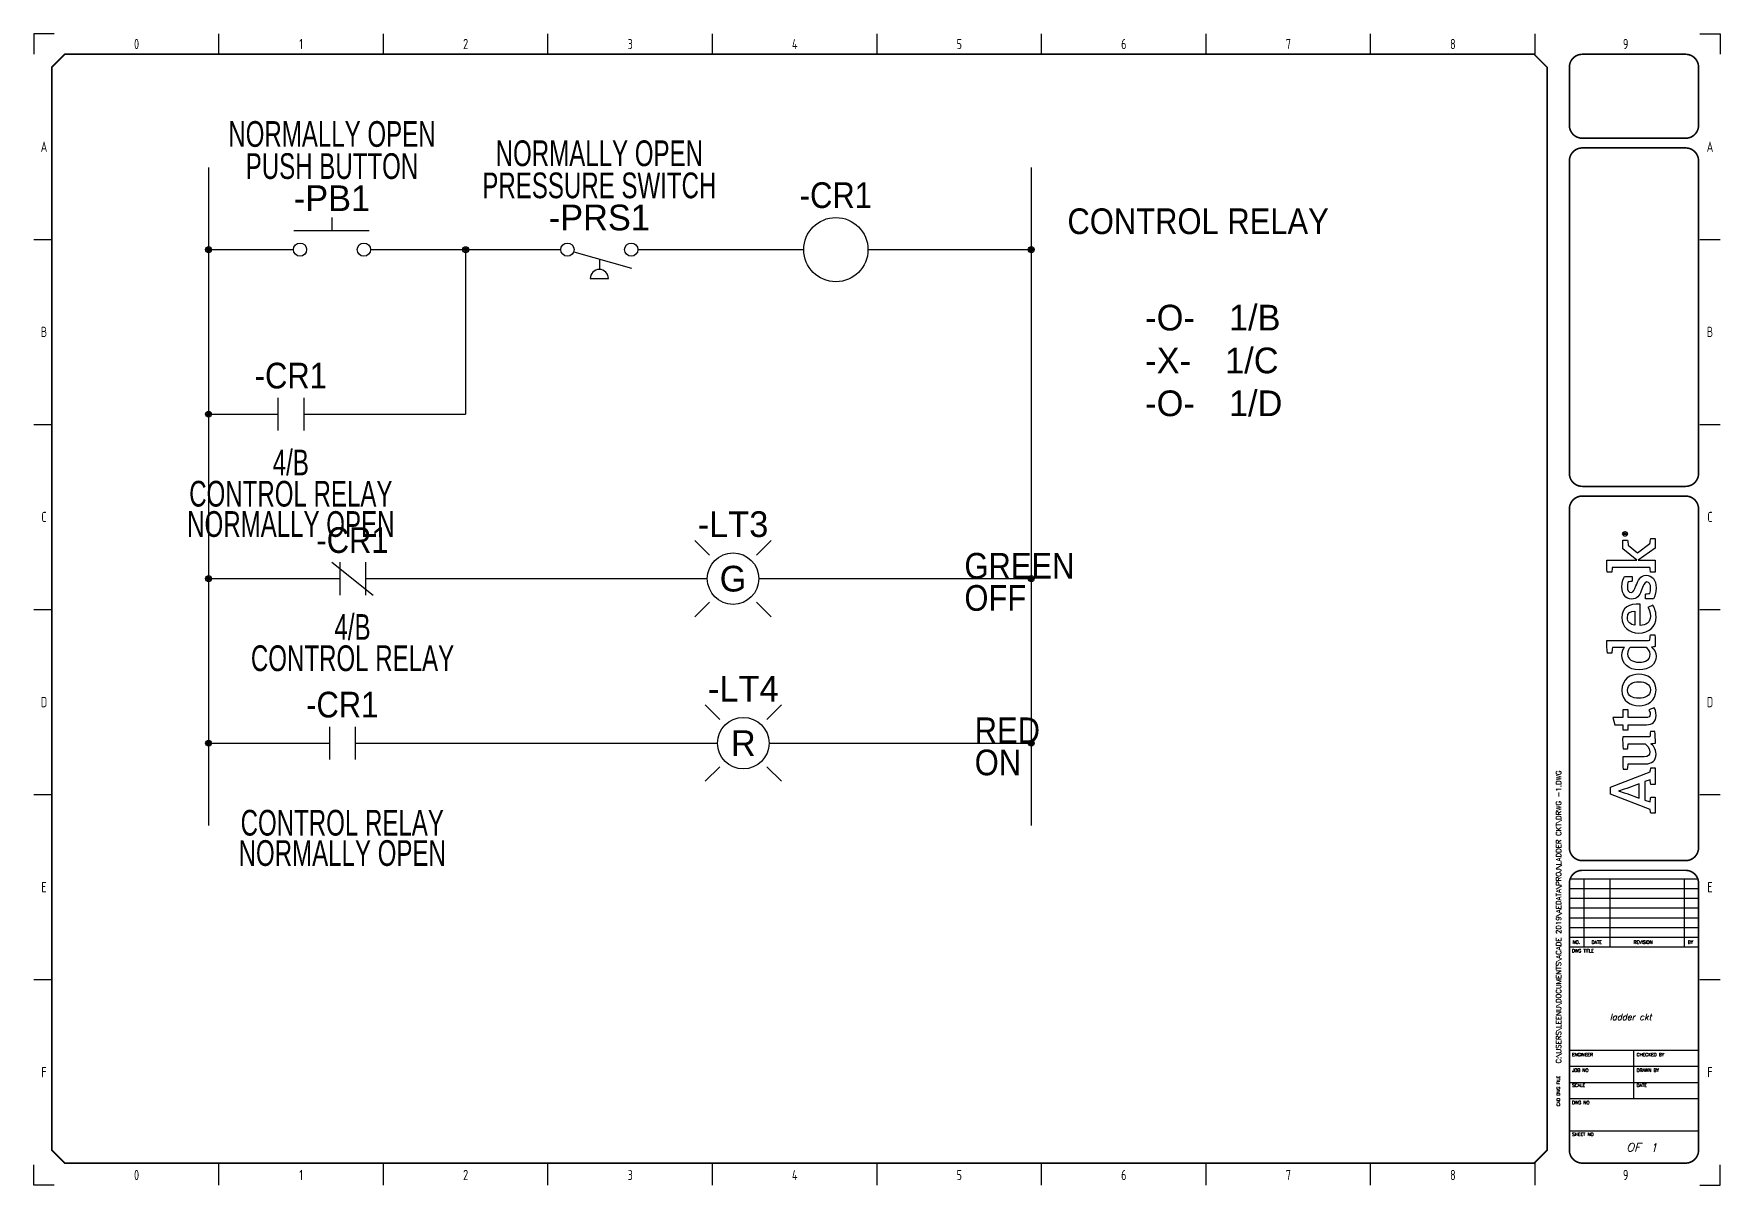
# Model space of a CAD drawing. Extents: x 5 to 415, y 5 to 285.
import ezdxf
from ezdxf.enums import TextEntityAlignment as Align

# ---------------------------------------------------------------- set-up
doc = ezdxf.new("R2010")
doc.units = 0
doc.header["$LTSCALE"] = 10
for name, color, linetype in [('DESC', 7, 'Continuous'), ('DESCCHILD', 7, 'Continuous'), ('LAYER_1', 160, 'Continuous'), ('MISC', 4, 'Continuous'), ('SYMS', 7, 'Continuous'), ('TAGS', 4, 'Continuous'), ('TITLE', 7, 'Continuous'), ('Title blocks', 7, 'Continuous'), ('WIRES', 7, 'Continuous'), ('XREF', 7, 'Continuous'), ('XREFCHILD', 134, 'Continuous')]:
    doc.layers.add(name, color=color, linetype=linetype)
doc.styles.add('ISO8', font='ISO8.shx', dxfattribs={"width": 0.8})
doc.styles.add('ITALIC', font='ITALIC')
doc.styles.add('SIMPLEX', font='simplex')
doc.styles.add('WD', font='txt')

# ---------------------------------------------------------------- blocks, each defined once
blk = doc.blocks.new('AI9-BLK2')
at = {"layer": 'LAYER_1', "color": 7}
blk.add_circle((0, 0), 2.03, dxfattribs=at)
blk.add_open_spline([(1.7, 0), (1.7, -1), (1, -1.8), (0, -1.8), (-1, -1.8), (-1.7, -1), (-1.7, 0), (-1.7, 1), (-1, 1.8), (0, 1.8), (1, 1.8), (1.7, 1), (1.7, 0)], degree=3, knots=[0, 0, 0, 0, 1, 1, 1, 2, 2, 2, 3, 3, 3, 4, 4, 4, 4], dxfattribs=at)
blk = doc.blocks.new('AI9-BLK1')
at = {"layer": 'LAYER_1', "color": 7}
for points, knots in [([(0.7, -1.1), (0.7, -1.1), (0.2, -0.4), (0.2, -0.4), (0.1, -0.2), (0, -0.2), (-0.1, -0.1), (0.3, 0), (0.5, 0.2), (0.5, 0.5), (0.5, 0.8), (0.3, 1.1), (-0.2, 1.1), (-0.2, 1.1), (-0.8, 1.1), (-0.8, 1.1), (-0.8, 1.1), (-0.8, -1.1), (-0.8, -1.1), (-0.8, -1.1), (-0.5, -1.1), (-0.5, -1.1), (-0.5, -1.1), (-0.5, -0.1), (-0.5, -0.1), (-0.4, -0.1), (-0.3, -0.2), (-0.2, -0.3), (-0.2, -0.3), (0.3, -1.1), (0.3, -1.1), (0.3, -1.1), (0.7, -1.1), (0.7, -1.1)], [0, 0, 0, 0, 1, 1, 1, 2, 2, 2, 3, 3, 3, 4, 4, 4, 5, 5, 5, 6, 6, 6, 7, 7, 7, 8, 8, 8, 9, 9, 9, 10, 10, 10, 11, 11, 11, 11]), ([(0.2, 0.5), (0.2, 0.2), (-0.1, 0.1), (-0.3, 0.1), (-0.3, 0.1), (-0.5, 0.1), (-0.5, 0.1), (-0.5, 0.1), (-0.5, 0.8), (-0.5, 0.8), (-0.5, 0.8), (-0.2, 0.8), (-0.2, 0.8), (0.1, 0.8), (0.2, 0.7), (0.2, 0.5)], [0, 0, 0, 0, 1, 1, 1, 2, 2, 2, 3, 3, 3, 4, 4, 4, 5, 5, 5, 5])]:
    blk.add_open_spline(points, degree=3, knots=knots, dxfattribs=at)
blk = doc.blocks.new('LOGO')
for points, knots in [([(35.2, 4.3), (35.2, 4.3), (22.1, 38.1), (22.1, 38.1), (22.1, 38.1), (16.1, 38.1), (16.1, 38.1), (16.1, 38.1), (3.2, 4.3), (3.2, 4.3), (2.2, 4.2), (0.9, 4), (0, 3.7), (0, 3.7), (0, 0), (0, 0), (0, 0), (13.7, 0), (13.7, 0), (13.7, 0), (13.7, 3.7), (13.7, 3.7), (12.4, 4), (10.9, 4.3), (9.5, 4.4), (9.5, 4.4), (11.1, 8.8), (11.1, 8.8), (11.1, 8.8), (26.8, 8.8), (26.8, 8.8), (26.8, 8.8), (28.4, 4.3), (28.4, 4.3), (27, 4.2), (25.8, 4), (24.5, 3.7), (24.5, 3.7), (24.5, 0), (24.5, 0), (24.5, 0), (38.7, 0), (38.7, 0), (38.7, 0), (38.7, 3.7), (38.7, 3.7), (37.9, 3.9), (36, 4.3), (35.2, 4.3)], [0, 0, 0, 0, 1, 1, 1, 2, 2, 2, 3, 3, 3, 4, 4, 4, 5, 5, 5, 6, 6, 6, 7, 7, 7, 8, 8, 8, 9, 9, 9, 10, 10, 10, 11, 11, 11, 12, 12, 12, 13, 13, 13, 14, 14, 14, 15, 15, 15, 16, 16, 16, 16]), ([(12.8, 13.8), (12.8, 13.8), (16.6, 24.3), (16.6, 24.3), (17.8, 27.5), (18.2, 28.8), (18.8, 30.9), (18.8, 30.9), (18.9, 30.9), (18.9, 30.9), (19.6, 28.9), (20, 27.5), (21.1, 24.3), (21.1, 24.3), (24.9, 13.8), (24.9, 13.8), (24.9, 13.8), (12.8, 13.8), (12.8, 13.8)], [0, 0, 0, 0, 1, 1, 1, 2, 2, 2, 3, 3, 3, 4, 4, 4, 5, 5, 5, 6, 6, 6, 6]), ([(70.8, 23.1), (70.8, 23.1), (70.8, 27.7), (70.8, 27.7), (70.8, 27.7), (75.3, 27.7), (75.3, 27.7), (75.3, 27.7), (75.3, 34.3), (75.3, 34.3), (75.3, 34.3), (81.3, 36.2), (81.3, 36.2), (81.3, 36.2), (81.3, 27.7), (81.3, 27.7), (81.3, 27.7), (88, 27.7), (88, 27.7), (88, 27.7), (88, 23.1), (88, 23.1), (88, 23.1), (81.3, 23.1), (81.3, 23.1), (81.3, 23.1), (81.3, 8.4), (81.3, 8.4), (81.3, 5.6), (82.1, 4.3), (84.3, 4.3), (86, 4.3), (87.5, 5.1), (88, 5.5), (88, 5.5), (89.7, 0.9), (89.7, 0.9), (88.7, 0.3), (86.5, -0.7), (83.2, -0.7), (77.6, -0.7), (75.3, 2.4), (75.3, 7.4), (75.3, 7.4), (75.3, 23.1), (75.3, 23.1), (75.3, 23.1), (70.8, 23.1), (70.8, 23.1)], [0, 0, 0, 0, 1, 1, 1, 2, 2, 2, 3, 3, 3, 4, 4, 4, 5, 5, 5, 6, 6, 6, 7, 7, 7, 8, 8, 8, 9, 9, 9, 10, 10, 10, 11, 11, 11, 12, 12, 12, 13, 13, 13, 14, 14, 14, 15, 15, 15, 16, 16, 16, 16]), ([(147.1, 4.7), (147.1, 5.4), (147, 6.1), (147, 6.9), (147, 6.9), (147, 41.1), (147, 41.1), (143.4, 41.2), (139.3, 41), (136.1, 40.7), (136.1, 40.7), (136.1, 37), (136.1, 37), (137.7, 36.8), (139.6, 36.6), (141, 36.4), (141, 36.4), (141, 36.4), (141, 36.4), (141, 36.4), (141, 26.2), (141, 26.2), (140, 27.1), (138, 28.4), (134.3, 28.4), (127.3, 28.4), (122, 22.6), (122, 13.8), (122, 4.5), (126.6, -0.7), (133.4, -0.7), (137.1, -0.7), (139.6, 1.1), (141.3, 3.1), (141.3, 2.1), (141.6, 0.6), (141.8, 0), (145.2, -0.2), (148.7, 0.1), (151.7, 0.4), (151.7, 0.4), (151.7, 4.1), (151.7, 4.1), (150.2, 4.2), (148.4, 4.5), (147.1, 4.7)], [0, 0, 0, 0, 1, 1, 1, 2, 2, 2, 3, 3, 3, 4, 4, 4, 5, 5, 5, 6, 6, 6, 7, 7, 7, 8, 8, 8, 9, 9, 9, 10, 10, 10, 11, 11, 11, 12, 12, 12, 13, 13, 13, 14, 14, 14, 15, 15, 15, 15]), ([(229.4, 4.6), (229.4, 4.6), (221.5, 15.2), (221.5, 15.2), (221.5, 15.2), (228, 23), (228, 23), (229.4, 23.1), (231.3, 23.3), (232.4, 23.6), (232.4, 23.6), (232.4, 27.7), (232.4, 27.7), (232.4, 27.7), (225, 27.7), (225, 27.7), (225, 27.7), (215.2, 15.6), (215.2, 15.6), (215.2, 15.6), (215.2, 41.2), (215.2, 41.2), (211.8, 41.3), (208.2, 41.2), (205.1, 40.9), (205.1, 40.9), (205.1, 36.9), (205.1, 36.9), (206.5, 36.8), (208, 36.6), (209.1, 36.5), (209.1, 36.5), (209.1, 4.5), (209.1, 4.5), (207.8, 4.4), (206.3, 4.2), (205.1, 4), (205.1, 4), (205.1, 0), (205.1, 0), (205.1, 0), (215.2, 0), (215.2, 0), (215.2, 0), (215.2, 14.5), (215.2, 14.5), (215.2, 14.5), (225.6, 0), (225.6, 0), (225.6, 0), (233.7, 0), (233.7, 0), (233.7, 0), (233.7, 3.8), (233.7, 3.8), (232.2, 4.2), (230.6, 4.4), (229.4, 4.6)], [0, 0, 0, 0, 1, 1, 1, 2, 2, 2, 3, 3, 3, 4, 4, 4, 5, 5, 5, 6, 6, 6, 7, 7, 7, 8, 8, 8, 9, 9, 9, 10, 10, 10, 11, 11, 11, 12, 12, 12, 13, 13, 13, 14, 14, 14, 15, 15, 15, 16, 16, 16, 17, 17, 17, 18, 18, 18, 19, 19, 19, 19]), ([(59.7, -0.1), (59.5, 0.6), (59.2, 2.6), (59.1, 3.8), (57.8, 2), (54.9, -0.7), (50.2, -0.7), (44.2, -0.7), (42, 3.1), (42, 8.1), (42, 8.1), (42, 22.9), (42, 22.9), (40.6, 23.2), (38.8, 23.4), (37.3, 23.5), (37.3, 23.5), (37.3, 27.3), (37.3, 27.3), (40.3, 27.6), (44.4, 27.8), (48, 27.6), (48, 27.6), (48, 9.3), (48, 9.3), (48, 6.2), (49.1, 4.5), (52.3, 4.5), (55.8, 4.5), (58.4, 7.9), (59, 8.6), (59, 8.6), (59, 23), (59, 23), (57.8, 23.2), (56, 23.4), (54.6, 23.5), (54.6, 23.5), (54.6, 27.3), (54.6, 27.3), (57.6, 27.7), (61.5, 27.8), (65, 27.7), (65, 27.7), (65, 4.6), (65, 4.6), (66.3, 4.4), (68.1, 4.2), (69.6, 4.1), (69.6, 4.1), (69.6, 0.3), (69.6, 0.3), (66.7, 0), (63, -0.2), (59.7, -0.1)], [0, 0, 0, 0, 1, 1, 1, 2, 2, 2, 3, 3, 3, 4, 4, 4, 5, 5, 5, 6, 6, 6, 7, 7, 7, 8, 8, 8, 9, 9, 9, 10, 10, 10, 11, 11, 11, 12, 12, 12, 13, 13, 13, 14, 14, 14, 15, 15, 15, 16, 16, 16, 17, 17, 17, 18, 18, 18, 18]), ([(104.8, -0.7), (95.2, -0.7), (91.4, 7), (91.4, 13.8), (91.4, 20.6), (95.1, 28.4), (104.6, 28.4), (114.1, 28.4), (118.3, 20.8), (118.3, 14), (118.3, 7.2), (114.2, -0.7), (104.8, -0.7)], [0, 0, 0, 0, 1, 1, 1, 2, 2, 2, 3, 3, 3, 4, 4, 4, 4]), ([(104.5, 23.6), (99.6, 23.6), (97.8, 19.5), (97.8, 14), (97.8, 8.5), (99.9, 4.1), (104.8, 4.1), (109.8, 4.1), (111.8, 8.2), (111.8, 13.8), (111.8, 19.3), (109.5, 23.6), (104.5, 23.6)], [0, 0, 0, 0, 1, 1, 1, 2, 2, 2, 3, 3, 3, 4, 4, 4, 4]), ([(141, 7.6), (140.3, 6.7), (138.2, 4.3), (135, 4.3), (130.5, 4.3), (128.5, 8.1), (128.5, 13.8), (128.5, 19.6), (130.9, 23.5), (135.4, 23.5), (138.3, 23.5), (139.9, 22.3), (141, 21.3), (141, 21.3), (141, 7.6), (141, 7.6)], [0, 0, 0, 0, 1, 1, 1, 2, 2, 2, 3, 3, 3, 4, 4, 4, 5, 5, 5, 5]), ([(167.6, 4.1), (171.4, 4.1), (173.8, 5.5), (175, 6.2), (175, 6.2), (177.1, 2.1), (177.1, 2.1), (175.5, 1.1), (172.6, -0.7), (167.2, -0.7), (158.2, -0.7), (153.3, 5.5), (153.3, 14), (153.3, 22.5), (158.9, 28.4), (166.4, 28.4), (174.6, 28.4), (178.7, 22.5), (177.9, 12.9), (177.9, 12.9), (159.8, 12.9), (159.8, 12.9), (160, 7.9), (162.3, 4.1), (167.6, 4.1)], [0, 0, 0, 0, 1, 1, 1, 2, 2, 2, 3, 3, 3, 4, 4, 4, 5, 5, 5, 6, 6, 6, 7, 7, 7, 8, 8, 8, 8]), ([(172, 17.3), (171.9, 20.8), (170.4, 23.7), (166.3, 23.7), (162.6, 23.7), (160.6, 21.2), (159.9, 17.3), (159.9, 17.3), (172, 17.3), (172, 17.3)], [0, 0, 0, 0, 1, 1, 1, 2, 2, 2, 3, 3, 3, 3]), ([(193.3, 16.4), (190.2, 17.6), (187.8, 18.3), (187.8, 20.5), (187.8, 22.6), (189.9, 23.7), (192.6, 23.7), (194.1, 23.7), (195.6, 23.5), (196.8, 23.1), (196.9, 21.9), (197.1, 20.1), (197.3, 19.6), (197.3, 19.6), (201.3, 19.6), (201.3, 19.6), (201.3, 19.6), (201.3, 26.1), (201.3, 26.1), (200.2, 26.8), (197.1, 28.4), (192.4, 28.4), (186.5, 28.4), (182.2, 25), (182.2, 20.1), (182.2, 15.7), (184.9, 13.4), (189.1, 11.9), (193.4, 10.4), (196.7, 9.3), (196.7, 7.2), (196.7, 5.1), (195, 3.9), (191.4, 3.9), (189.9, 3.9), (188.1, 4.1), (187, 4.6), (186.9, 5.9), (186.6, 7.8), (186.3, 8.4), (186.3, 8.4), (182.3, 8.4), (182.3, 8.4), (182.3, 8.4), (182.3, 1.6), (182.3, 1.6), (182.3, 1.6), (182.3, 1.6), (182.3, 1.6), (184.1, 0.5), (187.5, -0.8), (191.8, -0.8), (198.3, -0.8), (202.4, 2.6), (202.4, 7.8), (202.4, 12.5), (197.8, 14.6), (193.3, 16.4)], [0, 0, 0, 0, 1, 1, 1, 2, 2, 2, 3, 3, 3, 4, 4, 4, 5, 5, 5, 6, 6, 6, 7, 7, 7, 8, 8, 8, 9, 9, 9, 10, 10, 10, 11, 11, 11, 12, 12, 12, 13, 13, 13, 14, 14, 14, 15, 15, 15, 16, 16, 16, 17, 17, 17, 18, 18, 18, 19, 19, 19, 19])]:
    blk.add_open_spline(points, degree=3, knots=knots)
for name, p in [('AI9-BLK2', (237.6, 25.7)), ('AI9-BLK1', (237.8, 25.7))]:
    blk.add_blockref(name, p)
blk = doc.blocks.new('Title_blocks_A3')
at = {"layer": 'TITLE'}
for p, q in [((372.89, 276.86), (372.89, 259.33)), ((378.32, 79.49), (409.72, 79.49)), ((381.85, 79.49), (381.85, 63)), ((388.13, 79.49), (388.13, 63)), ((406.19, 79.49), (406.19, 63)), ((378.32, 77.13), (409.72, 77.13)), ((378.32, 74.78), (409.72, 74.78)), ((378.32, 72.42), (409.72, 72.42)), ((378.32, 70.06), (409.72, 70.06)), ((378.32, 67.71), (409.72, 67.71)), ((378.32, 65.35), (409.72, 65.35)), ((378.32, 63), (409.72, 63)), ((372.89, 13.53), (372.89, 37.81)), ((378.32, 37.87), (409.72, 37.87)), ((394.02, 26.1), (394.02, 37.87)), ((378.32, 33.95), (409.72, 33.95)), ((378.32, 30.02), (409.72, 30.02)), ((378.32, 26.1), (409.72, 26.1)), ((378.32, 18.24), (409.72, 18.24))]:
    blk.add_line(p, q, dxfattribs=at)
at = {"layer": 'TITLE', "const_width": 0.392}
blk.add_lwpolyline([(372.89, 13.53), (372.89, 276.86), (369.75, 280), (12.53, 280), (9.39, 276.86), (9.39, 13.53), (12.53, 10.39), (369.75, 10.39)], close=True, dxfattribs=at)
for points in [[(381.46, 280, 0.414214), (378.32, 276.86, 0.414214)], [(409.72, 276.86, 0.414214), (406.58, 280, 0.414214)], [(378.32, 262.73, 0.414214), (381.46, 259.59, 0.414214)], [(406.58, 259.59, 0.414214), (409.72, 262.73, 0.414214)], [(381.46, 257.23, 0.414214), (378.32, 254.09, 0.414214)], [(409.72, 254.09, 0.414214), (406.58, 257.23, 0.414214)], [(378.32, 178.08, 0.414214), (381.46, 174.94, 0.414214)], [(406.58, 174.94, 0.414214), (409.72, 178.08, 0.414214)], [(381.46, 172.58, 0.414214), (378.32, 169.44, 0.414214)], [(409.72, 169.44, 0.414214), (406.58, 172.58, 0.414214)], [(378.32, 87.08, 0.414214), (381.46, 83.94, 0.414214)], [(406.58, 83.94, 0.414214), (409.72, 87.08, 0.414214)], [(381.46, 81.58, 0.414214), (378.32, 78.44, 0.414214)], [(409.72, 78.44, 0.414214), (406.58, 81.58, 0.414214)], [(378.32, 13.53, 0.414214), (381.46, 10.39, 0.414214)], [(406.58, 10.39, 0.414214), (409.72, 13.53, 0.414214)]]:
    blk.add_lwpolyline(points, format="xyb", dxfattribs=at)
for points in [[(406.58, 280), (381.46, 280)], [(378.32, 276.86), (378.32, 262.73)], [(409.72, 276.86), (409.72, 262.73)], [(406.58, 259.59), (381.46, 259.59)], [(378.32, 254.09), (378.32, 178.08)], [(406.58, 257.23), (381.46, 257.23)], [(409.72, 254.09), (409.72, 178.08)], [(381.46, 174.94), (406.58, 174.94)], [(381.46, 172.58), (406.58, 172.58)], [(381.46, 83.94), (406.58, 83.94)], [(378.32, 78.44), (378.32, 13.53)], [(381.46, 81.58), (406.58, 81.58)], [(409.72, 78.44), (409.72, 13.53)], [(381.46, 10.39), (406.58, 10.39)]]:
    blk.add_lwpolyline(points, dxfattribs=at)
at = {"layer": 'TITLE', "color": 7, "const_width": 0.392}
for points in [[(378.32, 169.44), (378.32, 87.08)], [(409.72, 169.44), (409.72, 87.08)]]:
    blk.add_lwpolyline(points, dxfattribs=at)
at = {"layer": 'Title blocks', "color": 7}
for p, q in [((50, 280), (50, 285)), ((90, 280), (90, 285)), ((130, 280), (130, 285)), ((170, 280), (170, 285)), ((250, 280), (250, 285)), ((290, 280), (290, 285)), ((330, 280), (330, 285)), ((370, 280), (370, 285)), ((5, 235), (9.39, 235)), ((410, 235), (415, 235)), ((5, 190), (9.39, 190)), ((410, 190), (415, 190)), ((5, 100), (9.39, 100)), ((410, 100), (415, 100)), ((5, 55), (9.39, 55)), ((410, 55), (415, 55)), ((50, 5), (50, 10.39)), ((90, 5), (90, 10.39)), ((130, 5), (130, 10.39)), ((170, 5), (170, 10.39)), ((250, 5), (250, 10.39)), ((290, 5), (290, 10.39)), ((330, 5), (330, 10.39)), ((370, 5), (370, 10.64))]:
    blk.add_line(p, q, dxfattribs=at)
at = {"layer": 'Title blocks', "color": 2}
for p, q in [((210, 280), (210, 285)), ((5, 145), (9.39, 145)), ((410, 145), (415, 145)), ((210, 5), (210, 10.39))]:
    blk.add_line(p, q, dxfattribs=at)
at = {"layer": 'Title blocks'}
for points in [[(10, 285), (5, 285), (5, 280)], [(410, 285), (415, 285), (415, 280)], [(10, 5), (5, 5), (5, 10)], [(410, 5), (415, 5), (415, 10)]]:
    blk.add_lwpolyline(points, dxfattribs=at)
at = {"xscale": 0.2857500000000073, "yscale": 0.2857500000000073, "zscale": 0.2857500000000073, "rotation": 90}
blk.add_blockref('LOGO', (399.19, 95.48), dxfattribs=at)
at = {"layer": 'TITLE', "color": 1, "style": 'SIMPLEX'}
for s, p in [('DWG TITLE', (378.97, 61.62)), ('ENGINEER', (378.97, 36.37)), ('CHECKED BY', (394.67, 36.37)), ('JOB NO', (378.97, 32.57)), ('DRAWN BY', (394.67, 32.57)), ('SCALE', (378.97, 28.91)), ('DATE', (394.67, 28.91)), ('DWG NO', (378.97, 24.72)), ('SHEET NO', (378.97, 17))]:
    blk.add_text(s, height=0.785, dxfattribs=at).set_placement(p)
at = {"layer": 'TITLE', "color": 1}
for s, height, style, p in [('NO.', 0.785, 'SIMPLEX', (380.02, 64.11)), ('DATE', 0.785, 'SIMPLEX', (384.99, 64.11)), ('REVISION', 0.785, 'SIMPLEX', (396.24, 64.11)), ('BY', 0.785, 'SIMPLEX', (407.76, 64.11)), ('OF', 2, 'ITALIC', (393.89, 14.25))]:
    blk.add_text(s, height=height, dxfattribs=dict(at, style=style)).set_placement(p, align=Align.MIDDLE)
at = {"layer": 'TITLE', "color": 1, "style": 'SIMPLEX'}
blk.add_text('CAD DWG FILE', height=0.7852, rotation=90, dxfattribs=at).set_placement((376.02, 24.2))
at = {"layer": 'TITLE', "color": 1, "style": 'ITALIC'}
for tag, height, p in [('TITLE#1', 1.5, (393.23, 52.79)), ('TITLE#2', 1.5, (393.23, 50.25)), ('TITLE#3', 1.5, (393.23, 47.71)), ('TITLE#4', 1.5, (393.23, 45.16)), ('DWG#', 2, (393.23, 20.38))]:
    blk.add_attdef(tag, text='', height=height, dxfattribs=at).set_placement(p, align=Align.CENTER)
at = {"layer": 'TITLE', "color": 1, "style": 'SIMPLEX'}
blk.add_attdef('CAD#', (376.32, 34.6), '', height=1.25, rotation=90, dxfattribs=at)
at = {"layer": 'TITLE', "color": 1}
for tag, p, height, style in [('ENGINEER', (381.68, 34.6), 1.25, 'ITALIC'), ('CHKDBY', (396.6, 34.6), 1.25, 'ITALIC'), ('JOB#', (384.53, 30.65), 1.25, 'SIMPLEX'), ('DRAWNBY', (397.48, 30.65), 1.25, 'ITALIC'), ('SCALE', (383.14, 26.88), 1.25, 'SIMPLEX'), ('DATE', (396.4, 26.88), 1.25, 'SIMPLEX'), ('SHTS', (397.95, 13.15), 2, 'ITALIC')]:
    blk.add_attdef(tag, p, '', height=height, dxfattribs=dict(at, style=style))
at = {"layer": 'TITLE', "color": 1, "style": 'ITALIC'}
blk.add_attdef('SH#', text='', height=2, dxfattribs=at).set_placement((389.77, 13.15), align=Align.RIGHT)
at = {"layer": 'TITLE', "color": 7, "flags": 9}
blk.add_attdef('WD_TB', (381.46, 10.39), '', height=1.57, dxfattribs=at)
at = {"layer": 'Title blocks', "style": 'ISO8', "width": 0.8}
for s, p in [('0', (30, 282.5)), ('1', (70, 282.5)), ('2', (110, 282.5)), ('3', (150, 282.5)), ('4', (190, 282.5)), ('5', (230, 282.5)), ('6', (270, 282.5)), ('7', (310, 282.5)), ('8', (350, 282.5)), ('9', (392, 282.5)), ('A', (7.5, 257.5)), ('A', (412.5, 257.5)), ('B', (7.5, 212.5)), ('B', (412.5, 212.5)), ('C', (7.5, 167.5)), ('C', (412.5, 167.5)), ('D', (7.5, 122.5)), ('D', (412.5, 122.5)), ('E', (7.5, 77.5)), ('E', (412.5, 77.5)), ('F', (7.5, 32.5)), ('F', (412.5, 32.5)), ('0', (30, 7.5)), ('1', (70, 7.5)), ('2', (110, 7.5)), ('3', (150, 7.5)), ('4', (190, 7.5)), ('5', (230, 7.5)), ('6', (270, 7.5)), ('7', (310, 7.5)), ('8', (350, 7.5)), ('9', (392, 7.5))]:
    blk.add_text(s, height=2.5, dxfattribs=at).set_placement(p, align=Align.MIDDLE)
blk = doc.blocks.new('WDDOT')
for radius in [0.72, 0.449, 0.223]:
    blk.add_circle((0, 0), radius)
blk = doc.blocks.new('HPB11')
for p, q in [((-0.1849, 0.0938), (0.1801, 0.0938)), ((0, 0.1562), (0, 0.0938))]:
    blk.add_line(p, q)
for centre in [(-0.1553, 0), (0.1553, 0)]:
    blk.add_circle(centre, 0.0322)
at = {"style": 'WD', "width": 0.7}
for tag, p in [('INST', (0, 0.8258)), ('LOC', (0, 0.6562)), ('DESC1', (0, 0.5)), ('DESC2', (0, 0.3438)), ('XREF', (0, -0.2188))]:
    blk.add_attdef(tag, text='', height=0.125, dxfattribs=at).set_placement(p, align=Align.CENTER)
at = {"style": 'WD'}
blk.add_attdef('TAG1', text='', height=0.125, dxfattribs=at).set_placement((0, 0.1875), align=Align.CENTER)
for tag, p in [('X2LINK', (0, 0.2188)), ('X8LINK', (0, 0))]:
    blk.add_attdef(tag, p, '', height=0.01, dxfattribs=at)
for tag, p, height, flags in [('CONTACT', (0.2047, 0.1357), 0.01, 1), ('FAMILY', (0.2047, 0.1523), 0.01, 9), ('X4TERM01', (-0.1875, 0), 0.0125, 1), ('X1TERM02', (0.1875, 0), 0.0125, 1)]:
    blk.add_attdef(tag, p, '', height=height, dxfattribs=dict(at, flags=flags))
at = {"linetype": 'Continuous', "style": 'WD', "flags": 9}
for tag, p in [('MFG', (0.2278, 0.0887)), ('CAT', (0.2297, 0.1082)), ('ASSYCODE', (0.23, 0.0714))]:
    blk.add_attdef(tag, text='', height=0.01, dxfattribs=at).set_placement(p, align=Align.CENTER)
at = {"linetype": 'Continuous', "style": 'WD', "flags": 8}
blk.add_attdef('TERM01', text='', height=0.125, dxfattribs=at).set_placement((-0.25, -0.0314), align=Align.TOP_RIGHT)
blk.add_attdef('TERM02', text='', height=0.125, dxfattribs=at).set_placement((0.25, -0.0314), align=Align.TOP_LEFT)
blk = doc.blocks.new('HPS11')
at = {"linetype": 'Continuous'}
blk.add_line((-0.1248, -0.0103), (0.157, -0.0908), dxfattribs=at)
for p, q in [((0, -0.046), (0, -0.0956)), ((-0.0442, -0.1406), (0.0442, -0.1406))]:
    blk.add_line(p, q)
for centre in [(-0.1553, 0), (0.1553, 0)]:
    blk.add_circle(centre, 0.0322)
blk.add_arc((0, -0.1406), 0.0442, 0, 180)
at = {"style": 'WD', "width": 0.7}
for tag, p in [('INST', (0, 0.7321)), ('LOC', (0, 0.5625)), ('DESC1', (0, 0.4062)), ('DESC2', (0, 0.25)), ('XREF', (0, -0.3163))]:
    blk.add_attdef(tag, text='', height=0.125, dxfattribs=at).set_placement(p, align=Align.CENTER)
at = {"style": 'WD'}
blk.add_attdef('TAG1', text='', height=0.125, dxfattribs=at).set_placement((0, 0.0938), align=Align.CENTER)
for tag, p, height, flags in [('X4TERM01', (-0.1875, 0), 0.0125, 1), ('CONTACT', (0.0376, 0.0204), 0.01, 1), ('FAMILY', (0.0376, 0.0371), 0.01, 9), ('X1TERM02', (0.1875, 0), 0.0125, 1)]:
    blk.add_attdef(tag, p, '', height=height, dxfattribs=dict(at, flags=flags))
for tag, p in [('X2LINK', (0, 0.0312)), ('X8LINK', (0, -0.1719))]:
    blk.add_attdef(tag, p, '', height=0.01, dxfattribs=at)
at = {"linetype": 'Continuous', "style": 'WD', "flags": 9}
for tag, p in [('CAT', (0.0626, -0.0071)), ('ASSYCODE', (0.0625, -0.0469)), ('MFG', (0.0626, -0.0266))]:
    blk.add_attdef(tag, text='', height=0.01, dxfattribs=at).set_placement(p, align=Align.CENTER)
at = {"linetype": 'Continuous', "style": 'WD', "flags": 8}
blk.add_attdef('TERM01', text='', height=0.125, dxfattribs=at).set_placement((-0.25, -0.0314), align=Align.TOP_RIGHT)
blk.add_attdef('TERM02', text='', height=0.125, dxfattribs=at).set_placement((0.25, -0.0314), align=Align.TOP_LEFT)
at = {"style": 'WD', "width": 0.7}
for tag, p in [('RATING1', (0.2578, -0.3037)), ('WDTAGALT', (0.2578, -0.46))]:
    blk.add_attdef(tag, p, '', height=0.125, dxfattribs=at)
blk = doc.blocks.new('HCR1')
blk.add_circle((0, 0), 0.1562)
at = {"style": 'WD'}
for tag, width, p in [('INST', 0.7, (0.0055, 0.5282)), ('LOC', 0.7, (0.0055, 0.3586)), ('TAG1', 0.9, (0, 0.2024))]:
    blk.add_attdef(tag, text='', height=0.125, dxfattribs=dict(at, width=width)).set_placement(p, align=Align.CENTER)
at = {"style": 'WD', "flags": 9}
blk.add_attdef('FAMILY', text='', height=0.01, dxfattribs=at).set_placement((-0.0053, 0.1698), align=Align.CENTER)
at = {"linetype": 'Continuous', "style": 'WD', "flags": 1}
for tag, p in [('CAT', (0, 0.1593)), ('MFG', (0, 0.1404))]:
    blk.add_attdef(tag, text='', height=0.01, dxfattribs=at).set_placement(p, align=Align.MIDDLE)
at = {"style": 'WD'}
for tag, p, width in [('DESC1', (1.126, 0.0757), 0.9), ('DESC2', (1.126, -0.0806), 0.9), ('DESC3', (1.126, -0.2368), 0.9), ('XREFNO', (1.3591, -0.3931), 0.8), ('XREFNC', (1.3591, -0.5493), 0.8)]:
    blk.add_attdef(tag, p, '', height=0.125, dxfattribs=dict(at, width=width))
at = {"linetype": 'Continuous', "style": 'WD', "flags": 9}
blk.add_attdef('ASSYCODE', text='', height=0.01, dxfattribs=at).set_placement((0, 0.125), align=Align.CENTER)
at = {"style": 'WD', "flags": 1}
for tag, p in [('X4TERM01', (-0.1562, 0)), ('X1TERM02', (0.1562, 0))]:
    blk.add_attdef(tag, p, '', height=0.0125, dxfattribs=at)
at = {"linetype": 'Continuous', "style": 'WD'}
blk.add_attdef('TERM01', text='', height=0.125, dxfattribs=at).set_placement((-0.2, -0.0662), align=Align.TOP_RIGHT)
blk.add_attdef('TERM02', text='', height=0.125, dxfattribs=at).set_placement((0.2, -0.0662), align=Align.TOP_LEFT)
at = {"style": 'WD', "width": 0.8, "flags": 8}
for tag, p in [('NO', (1.126, -0.3931)), ('NC', (1.126, -0.5493))]:
    blk.add_attdef(tag, p, '', height=0.125, dxfattribs=at)
blk = doc.blocks.new('HCR21')
at = {"linetype": 'Continuous'}
for p, q in [((-0.0625, 0.08), (-0.0625, -0.08)), ((0.0625, 0.08), (0.0625, -0.08))]:
    blk.add_line(p, q, dxfattribs=at)
at = {"style": 'WD'}
for tag, width, p in [('INST', 0.7, (0, 0.4508)), ('LOC', 0.7, (0, 0.2812)), ('TAG2', 0.9, (0, 0.125)), ('XREF', 0.7, (0, -0.2975)), ('DESC1', 0.7, (0, -0.4495)), ('DESC2', 0.7, (0, -0.5968)), ('DESC3', 0.7, (0, -0.7442))]:
    blk.add_attdef(tag, text='', height=0.125, dxfattribs=dict(at, width=width)).set_placement(p, align=Align.CENTER)
for tag, p in [('X2LINK', (0, 0.125)), ('X8LINK', (0, -0.125))]:
    blk.add_attdef(tag, p, '', height=0.01, dxfattribs=at)
for tag, p, height, flags in [('X4TERM01', (-0.0625, 0), 0.0125, 1), ('X1TERM02', (0.0625, 0), 0.0125, 1), ('CONTACT', (0.0973, 0.0363), 0.01, 1), ('FAMILY', (0.0973, 0.0529), 0.01, 9)]:
    blk.add_attdef(tag, p, '', height=height, dxfattribs=dict(at, flags=flags))
at = {"linetype": 'Continuous', "style": 'WD', "flags": 8}
blk.add_attdef('TERM01', text='', height=0.125, dxfattribs=at).set_placement((-0.125, -0.0158), align=Align.TOP_RIGHT)
blk.add_attdef('TERM02', text='', height=0.125, dxfattribs=at).set_placement((0.125, -0.0158), align=Align.TOP_LEFT)
blk = doc.blocks.new('HCR22')
at = {"linetype": 'Continuous'}
for p, q in [((-0.1, 0.08), (0.1, -0.08)), ((-0.0625, 0.08), (-0.0625, -0.08)), ((0.0625, 0.08), (0.0625, -0.08))]:
    blk.add_line(p, q, dxfattribs=at)
at = {"style": 'WD'}
for tag, width, p in [('INST', 0.7, (0, 0.4508)), ('LOC', 0.7, (0, 0.2812)), ('TAG2', 0.9, (0, 0.125)), ('XREF', 0.7, (0, -0.2975)), ('DESC1', 0.7, (0, -0.4495)), ('DESC2', 0.7, (0, -0.5968)), ('DESC3', 0.7, (0, -0.7442))]:
    blk.add_attdef(tag, text='', height=0.125, dxfattribs=dict(at, width=width)).set_placement(p, align=Align.CENTER)
for tag, p in [('X2LINK', (0, 0.125)), ('X8LINK', (0, -0.125))]:
    blk.add_attdef(tag, p, '', height=0.01, dxfattribs=at)
for tag, p, height, flags in [('X4TERM01', (-0.0625, 0), 0.0125, 1), ('X1TERM02', (0.0625, 0), 0.0125, 1), ('CONTACT', (0.0973, 0.0197), 0.01, 1), ('FAMILY', (0.0973, 0.0364), 0.01, 9)]:
    blk.add_attdef(tag, p, '', height=height, dxfattribs=dict(at, flags=flags))
at = {"linetype": 'Continuous', "style": 'WD', "flags": 8}
blk.add_attdef('TERM01', text='', height=0.125, dxfattribs=at).set_placement((-0.125, -0.0158), align=Align.TOP_RIGHT)
blk.add_attdef('TERM02', text='', height=0.125, dxfattribs=at).set_placement((0.125, -0.0158), align=Align.TOP_LEFT)
blk = doc.blocks.new('HLT1G')
for p, q in [((-0.1149, 0.1149), (-0.1856, 0.1856)), ((0.1149, 0.1149), (0.1856, 0.1856)), ((-0.1149, -0.1149), (-0.1856, -0.1856)), ((0.1149, -0.1149), (0.1856, -0.1856))]:
    blk.add_line(p, q)
blk.add_circle((0, 0), 0.125)
at = {"style": 'WD', "width": 0.7}
for tag, p in [('INST', (0.0055, 0.5282)), ('LOC', (0.0055, 0.3586))]:
    blk.add_attdef(tag, text='', height=0.125, dxfattribs=at).set_placement(p, align=Align.CENTER)
at = {"style": 'WD'}
blk.add_attdef('TAG1', text='', height=0.125, dxfattribs=at).set_placement((0, 0.2024), align=Align.CENTER)
at = {"style": 'WD', "flags": 9}
blk.add_attdef('FAMILY', text='', height=0.01, dxfattribs=at).set_placement((-0.0053, 0.1606), align=Align.CENTER)
at = {"linetype": 'Continuous', "style": 'WD', "flags": 9}
blk.add_attdef('ASSYCODE', text='', height=0.01, dxfattribs=at).set_placement((-0.0032, 0.0957), align=Align.CENTER)
at = {"linetype": 'Continuous', "style": 'WD', "flags": 1}
for tag, p in [('MFG', (0, 0.1208)), ('CAT', (0, 0.1403))]:
    blk.add_attdef(tag, text='', height=0.01, dxfattribs=at).set_placement(p, align=Align.MIDDLE)
at = {"style": 'WD'}
for tag, p, width in [('DESC1', (1.125, 0), 0.9), ('WDTAGALT', (1.125, -0.3125), 0.7)]:
    blk.add_attdef(tag, p, '', height=0.125, dxfattribs=dict(at, width=width))
blk.add_attdef('COLOR', text='', height=0.125, dxfattribs=at).set_placement((0, 0), align=Align.MIDDLE)
at = {"style": 'WD', "flags": 1}
for tag, p in [('X4TERM01', (-0.125, 0)), ('X1TERM02', (0.125, 0))]:
    blk.add_attdef(tag, p, '', height=0.0125, dxfattribs=at)
at = {"linetype": 'Continuous', "style": 'WD', "flags": 8}
blk.add_attdef('TERM01', text='', height=0.125, dxfattribs=at).set_placement((-0.175, -0.0314), align=Align.TOP_RIGHT)
blk.add_attdef('TERM02', text='', height=0.125, dxfattribs=at).set_placement((0.175, -0.0314), align=Align.TOP_LEFT)
at = {"style": 'WD', "width": 0.9}
blk.add_attdef('DESC2', text='', height=0.125, dxfattribs=at).set_placement((1.125, -0.0312), align=Align.TOP_LEFT)
blk = doc.blocks.new('HLT1R')
for p, q in [((-0.1149, 0.1149), (-0.1856, 0.1856)), ((0.1149, 0.1149), (0.1856, 0.1856)), ((-0.1149, -0.1149), (-0.1856, -0.1856)), ((0.1149, -0.1149), (0.1856, -0.1856))]:
    blk.add_line(p, q)
blk.add_circle((0, 0), 0.125)
at = {"style": 'WD', "width": 0.7}
for tag, p in [('INST', (0.0055, 0.5282)), ('LOC', (0.0055, 0.3586))]:
    blk.add_attdef(tag, text='', height=0.125, dxfattribs=at).set_placement(p, align=Align.CENTER)
at = {"style": 'WD'}
blk.add_attdef('TAG1', text='', height=0.125, dxfattribs=at).set_placement((0, 0.2024), align=Align.CENTER)
at = {"style": 'WD', "flags": 9}
blk.add_attdef('FAMILY', text='', height=0.01, dxfattribs=at).set_placement((-0.0053, 0.1606), align=Align.CENTER)
at = {"linetype": 'Continuous', "style": 'WD', "flags": 9}
blk.add_attdef('ASSYCODE', text='', height=0.01, dxfattribs=at).set_placement((-0.0032, 0.0979), align=Align.CENTER)
at = {"linetype": 'Continuous', "style": 'WD', "flags": 1}
for tag, p in [('MFG', (0, 0.1208)), ('CAT', (0, 0.1403))]:
    blk.add_attdef(tag, text='', height=0.01, dxfattribs=at).set_placement(p, align=Align.MIDDLE)
at = {"style": 'WD'}
for tag, p, width in [('DESC1', (1.125, 0), 0.9), ('WDTAGALT', (1.125, -0.3125), 0.7)]:
    blk.add_attdef(tag, p, '', height=0.125, dxfattribs=dict(at, width=width))
blk.add_attdef('COLOR', text='', height=0.125, dxfattribs=at).set_placement((0, 0), align=Align.MIDDLE)
at = {"style": 'WD', "flags": 1}
for tag, p in [('X4TERM01', (-0.125, 0)), ('X1TERM02', (0.125, 0))]:
    blk.add_attdef(tag, p, '', height=0.0125, dxfattribs=at)
at = {"linetype": 'Continuous', "style": 'WD', "flags": 8}
blk.add_attdef('TERM01', text='', height=0.125, dxfattribs=at).set_placement((-0.175, -0.0314), align=Align.TOP_RIGHT)
blk.add_attdef('TERM02', text='', height=0.125, dxfattribs=at).set_placement((0.175, -0.0314), align=Align.TOP_LEFT)
at = {"style": 'WD', "width": 0.9}
blk.add_attdef('DESC2', text='', height=0.125, dxfattribs=at).set_placement((1.125, -0.0312), align=Align.TOP_LEFT)

msp = doc.modelspace()

# ---------------------------------------------------------------- linework, layer by layer
at = {"layer": 'WIRES'}
for p, q in [((47.5, 252.5), (47.5, 92.5)), ((247.5, 252.5), (247.5, 92.5)), ((47.5, 232.5), (68.12, 232.5)), ((86.88, 232.5), (133.12, 232.5)), ((110, 232.5), (110, 192.5)), ((151.88, 232.5), (192.19, 232.5)), ((207.81, 232.5), (247.5, 232.5)), ((47.5, 192.5), (64.38, 192.5)), ((70.62, 192.5), (110, 192.5)), ((47.5, 152.5), (79.38, 152.5)), ((85.62, 152.5), (168.75, 152.5)), ((181.25, 152.5), (247.5, 152.5)), ((47.5, 112.5), (76.88, 112.5)), ((83.12, 112.5), (171.25, 112.5)), ((183.75, 112.5), (247.5, 112.5))]:
    msp.add_line(p, q, dxfattribs=at)

# ---------------------------------------------------------------- block references
at = {"layer": 'SYMS'}
ref = msp.add_blockref('Title_blocks_A3', (0, 0), dxfattribs=at)
ref.add_attrib('CAD#', 'C:\\USERS\\LEENU\\DOCUMENTS\\ACADE 2019\\AEDATA\\PROJ\\LADDER CKT\\DRWG -1.DWG', (376.32, 34.6), dxfattribs={"layer": 'TITLE', "color": 1, "height": 1.25, "rotation": 90, "style": 'SIMPLEX'})
ref.add_attrib('TITLE#4', 'ladder ckt', dxfattribs={"layer": 'TITLE', "color": 1, "height": 1.5, "style": 'ITALIC'}).set_placement((393.23, 45.16), align=Align.CENTER)
ref.add_attrib('SHTS', '1', (397.95, 13.15), dxfattribs={"layer": 'TITLE', "color": 1, "height": 2, "style": 'ITALIC'})
ref = msp.add_blockref('HPB11', (77.5, 232.5), dxfattribs=dict(at, xscale=50, yscale=50, zscale=50))
ref.add_attrib('DESC2', 'PUSH BUTTON', dxfattribs={"layer": 'DESC', "height": 6.25, "style": 'WD', "width": 0.7}).set_placement((77.5, 249.69), align=Align.CENTER)
ref.add_attrib('DESC1', 'NORMALLY OPEN', dxfattribs={"layer": 'DESC', "height": 6.25, "style": 'WD', "width": 0.7}).set_placement((77.5, 257.5), align=Align.CENTER)
ref.add_attrib('TAG1', '-PB1', dxfattribs={"layer": 'TAGS', "height": 6.25, "style": 'WD'}).set_placement((77.5, 241.88), align=Align.CENTER)
ref = msp.add_blockref('HPS11', (142.5, 232.5), dxfattribs=dict(at, xscale=50, yscale=50, zscale=50))
ref.add_attrib('DESC2', 'PRESSURE SWITCH', dxfattribs={"layer": 'DESC', "height": 6.25, "style": 'WD', "width": 0.7}).set_placement((142.5, 245), align=Align.CENTER)
ref.add_attrib('DESC1', 'NORMALLY OPEN', dxfattribs={"layer": 'DESC', "height": 6.25, "style": 'WD', "width": 0.7}).set_placement((142.5, 252.81), align=Align.CENTER)
ref.add_attrib('TAG1', '-PRS1', dxfattribs={"layer": 'TAGS', "height": 6.25, "style": 'WD'}).set_placement((142.5, 237.19), align=Align.CENTER)
ref = msp.add_blockref('HCR1', (200, 232.5), dxfattribs=dict(at, xscale=50, yscale=50, zscale=50))
ref.add_attrib('DESC1', 'CONTROL RELAY', (256.3, 236.28), dxfattribs={"layer": 'DESC', "height": 6.25, "style": 'WD', "width": 0.9})
ref.add_attrib('TAG1', '-CR1', dxfattribs={"layer": 'TAGS', "height": 6.25, "style": 'WD', "width": 0.9}).set_placement((200, 242.62), align=Align.CENTER)
for p in [(47.5, 232.5), (110, 232.5), (247.5, 232.5), (47.5, 192.5), (47.5, 152.5), (247.5, 152.5), (47.5, 112.5), (247.5, 112.5)]:
    msp.add_blockref('WDDOT', p, dxfattribs=at)
ref = msp.add_blockref('HCR21', (67.5, 192.5), dxfattribs=dict(at, xscale=50, yscale=50, zscale=50))
ref.add_attrib('XREF', '4/B', dxfattribs={"layer": 'XREFCHILD', "height": 6.25, "style": 'WD', "width": 0.7}).set_placement((67.5, 177.63), align=Align.CENTER)
ref.add_attrib('DESC2', 'NORMALLY OPEN', dxfattribs={"layer": 'DESCCHILD', "height": 6.25, "style": 'WD', "width": 0.7}).set_placement((67.5, 162.66), align=Align.CENTER)
ref.add_attrib('DESC1', 'CONTROL RELAY', dxfattribs={"layer": 'DESCCHILD', "height": 6.25, "style": 'WD', "width": 0.7}).set_placement((67.5, 170.03), align=Align.CENTER)
ref.add_attrib('TAG2', '-CR1', dxfattribs={"layer": 'TAGS', "height": 6.25, "style": 'WD', "width": 0.9}).set_placement((67.5, 198.75), align=Align.CENTER)
ref = msp.add_blockref('HLT1G', (175, 152.5), dxfattribs=dict(at, xscale=50, yscale=50, zscale=50))
ref.add_attrib('DESC2', 'OFF', dxfattribs={"layer": 'DESC', "height": 6.25, "style": 'WD', "width": 0.9}).set_placement((231.25, 150.94), align=Align.TOP_LEFT)
ref.add_attrib('DESC1', 'GREEN ', (231.25, 152.5), dxfattribs={"layer": 'DESC', "height": 6.25, "style": 'WD', "width": 0.9})
ref.add_attrib('TAG1', '-LT3', dxfattribs={"layer": 'TAGS', "height": 6.25, "style": 'WD'}).set_placement((175, 162.62), align=Align.CENTER)
ref.add_attrib('COLOR', 'G', dxfattribs={"layer": 'MISC', "height": 6.25, "style": 'WD'}).set_placement((175, 152.5), align=Align.MIDDLE)
ref = msp.add_blockref('HCR22', (82.5, 152.5), dxfattribs=dict(at, xscale=50, yscale=50, zscale=50))
ref.add_attrib('DESC1', 'CONTROL RELAY', dxfattribs={"layer": 'DESCCHILD', "height": 6.25, "style": 'WD', "width": 0.7}).set_placement((82.5, 130.03), align=Align.CENTER)
ref.add_attrib('XREF', '4/B', dxfattribs={"layer": 'XREFCHILD', "height": 6.25, "style": 'WD', "width": 0.7}).set_placement((82.5, 137.63), align=Align.CENTER)
ref.add_attrib('TAG2', '-CR1', dxfattribs={"layer": 'TAGS', "height": 6.25, "style": 'WD', "width": 0.9}).set_placement((82.5, 158.75), align=Align.CENTER)
ref = msp.add_blockref('HLT1R', (177.5, 112.5), dxfattribs=dict(at, xscale=50, yscale=50, zscale=50))
ref.add_attrib('DESC2', 'ON', dxfattribs={"layer": 'DESC', "height": 6.25, "style": 'WD', "width": 0.9}).set_placement((233.75, 110.94), align=Align.TOP_LEFT)
ref.add_attrib('DESC1', 'RED', (233.75, 112.5), dxfattribs={"layer": 'DESC', "height": 6.25, "style": 'WD', "width": 0.9})
ref.add_attrib('TAG1', '-LT4', dxfattribs={"layer": 'TAGS', "height": 6.25, "style": 'WD'}).set_placement((177.5, 122.62), align=Align.CENTER)
ref.add_attrib('COLOR', 'R', dxfattribs={"layer": 'MISC', "height": 6.25, "style": 'WD'}).set_placement((177.5, 112.5), align=Align.MIDDLE)
ref = msp.add_blockref('HCR21', (80, 112.5), dxfattribs=dict(at, xscale=50, yscale=50, zscale=50))
ref.add_attrib('DESC2', 'NORMALLY OPEN', dxfattribs={"layer": 'DESCCHILD', "height": 6.25, "style": 'WD', "width": 0.7}).set_placement((80, 82.66), align=Align.CENTER)
ref.add_attrib('DESC1', 'CONTROL RELAY', dxfattribs={"layer": 'DESCCHILD', "height": 6.25, "style": 'WD', "width": 0.7}).set_placement((80, 90.03), align=Align.CENTER)
ref.add_attrib('TAG2', '-CR1', dxfattribs={"layer": 'TAGS', "height": 6.25, "style": 'WD', "width": 0.9}).set_placement((80, 118.75), align=Align.CENTER)

# ---------------------------------------------------------------- texts
at = {"layer": 'XREF', "insert": (267.96, 219.1), "char_height": 6.25, "attachment_point": 1, "style": 'WD'}
msp.add_mtext('{\\Fmonotxt.shx|c0;\\H0.67x;  }{\\Facaderef.shx|c0;-O-} {\\Fmonotxt.shx|c0;\\H0.67x; } 1/B\\P{\\Fmonotxt.shx|c0;\\H0.67x;  }{\\Facaderef.shx|c0;-X-} {\\Fmonotxt.shx|c0;\\H0.67x; } 1/C\\P{\\Fmonotxt.shx|c0;\\H0.67x;  }{\\Facaderef.shx|c0;-O-} {\\Fmonotxt.shx|c0;\\H0.67x; } 1/D', dxfattribs=at)

doc.saveas('drawing.dxf')
